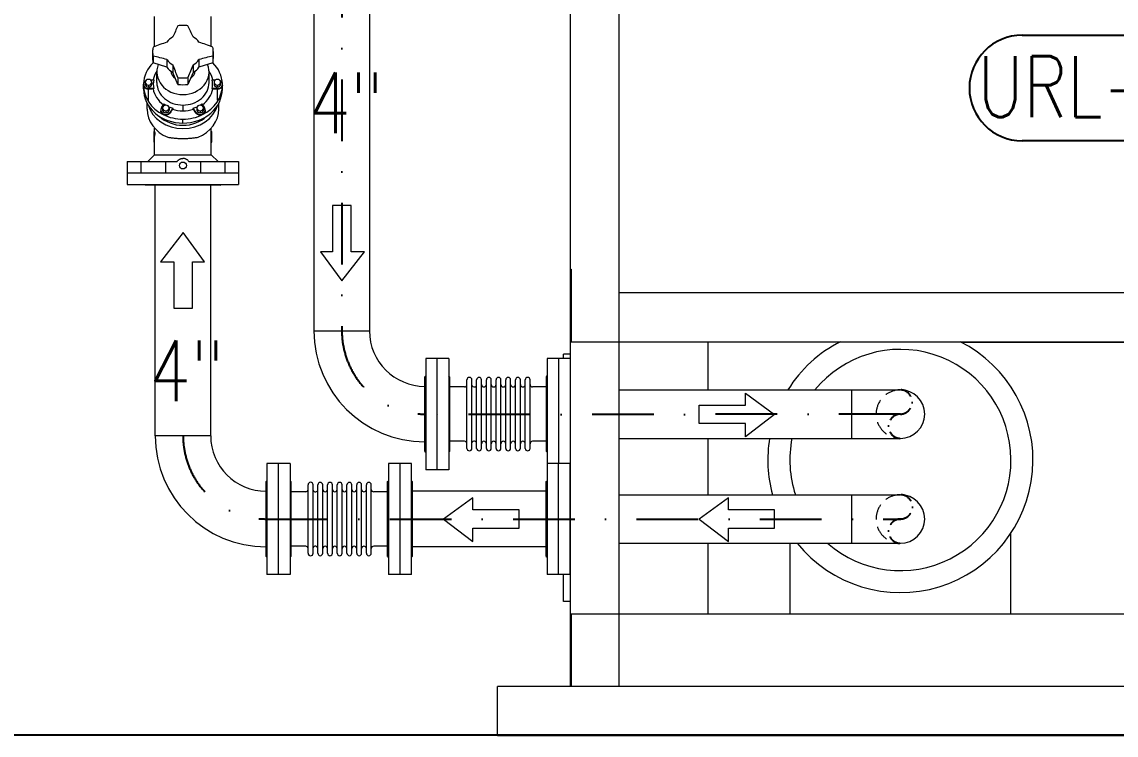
# Model space of a CAD drawing. Header units: millimetres. Extents: x -312439 to 477422, y -331570 to 212570.
# Drawn here: x 359690 to 361943, y 205415 to 206884 of the extents above; entities that cross this region are included whole.
import ezdxf

# ---------------------------------------------------------------- set-up
doc = ezdxf.new("R2010")
doc.units = ezdxf.units.MM
doc.linetypes.add('DASHDOT', pattern=[25.4, 12.7, -6.35, 0, -6.35])
doc.linetypes.add('HIDDEN', pattern=[9.525, 6.35, -3.175])
doc.layers.add('ARCONDTEXTO', color=4, linetype='Continuous')
doc.styles.add('ROMANS', font='romans.shx', dxfattribs={"height": 187.5})

msp = doc.modelspace()

# ---------------------------------------------------------------- linework, layer by layer
at = {"color": 6, "linetype": 'DASHDOT', "ltscale": 10}
for p, q in [((360348.776, 207782.046, 0), (360348.776, 206247.824, 0)), ((360193.226, 205860.374, 0), (361499.22, 205860.374, 0))]:
    msp.add_line(p, q, dxfattribs=at)
at = {"color": 3, "linetype": 'Continuous', "lineweight": 0, "extrusion": (0, 1, 0)}
for p, q in [((360819.173, 207611.281, 0), (360819.173, 205515.374, 0)), ((360919.173, 207611.281, 0), (360919.173, 205515.374, 0)), ((360820.173, 206224.532, 0), (360820.173, 206374.532, 0)), ((360820.173, 206374.532, 0), (360821.173, 206374.532, 0)), ((360821.173, 206374.532, 0), (360821.173, 206225.532, 0)), ((360919.173, 206326.904, 0), (363005.173, 206326.904, 0)), ((361373.7, 206224.532, 0), (360820.173, 206224.532, 0)), ((360821.173, 206225.532, 0), (363103.173, 206225.532, 0)), ((360920.173, 206225.532, 0), (360920.173, 206224.532, 0)), ((361102.138, 206224.532, 0), (361102.138, 206126.374, 0)), ((361624.234, 206224.532, 0), (363104.173, 206224.532, 0)), ((360771.573, 206190.874, 0), (360771.573, 205974.874, 0)), ((360819.173, 206190.874, 0), (360771.573, 206190.874, 0)), ((360795.373, 205974.874, 0), (360795.373, 206190.874, 0)), ((360819.173, 206199.532, 0), (360805.173, 206199.532, 0)), ((360805.173, 206190.874, 0), (360805.173, 206199.532, 0)), ((360769.973, 206153.274, 0), (360771.573, 206154.874, 0)), ((360769.973, 205999.474, 0), (360769.973, 206153.274, 0)), ((360919.173, 206126.374, 0), (361498.967, 206126.374, 0)), ((361398.967, 206026.374, 0), (361398.967, 206126.374, 0)), ((360919.173, 206026.374, 0), (361498.967, 206026.374, 0)), ((361102.138, 206026.374, 0), (361102.138, 205910.374, 0)), ((360769.973, 205999.474, 0), (360771.573, 205997.874, 0)), ((360771.264, 205974.874, 0), (360771.264, 205745.874, 0)), ((360818.864, 205974.874, 0), (360771.264, 205974.874, 0)), ((360795.064, 205745.874, 0), (360795.064, 205974.874, 0)), ((360818.864, 205745.874, 0), (360818.864, 205974.874, 0)), ((360819.173, 205961.874, 0), (360818.864, 205961.874, 0)), ((360769.664, 205937.274, 0), (360771.264, 205938.874, 0)), ((360769.664, 205783.474, 0), (360769.664, 205937.274, 0)), ((360919.173, 205910.374, 0), (361498.967, 205910.374, 0)), ((361398.967, 205810.374, 0), (361398.967, 205910.374, 0)), ((360818.864, 205864.645, 0), (360819.173, 205864.645, 0)), ((360818.864, 205856.102, 0), (360819.173, 205856.102, 0)), ((361726.717, 205665.374, 0), (361726.717, 205831.273, 0)), ((360919.173, 205810.374, 0), (361498.967, 205810.374, 0)), ((361102.138, 205810.374, 0), (361102.138, 205665.374, 0)), ((361271.216, 205810.374, 0), (361271.216, 205665.374, 0)), ((360769.664, 205783.474, 0), (360771.264, 205781.874, 0)), ((360818.864, 205745.874, 0), (360771.264, 205745.874, 0)), ((360805.173, 205690.374, 0), (360805.173, 205745.874, 0)), ((360819.173, 205690.374, 0), (360805.173, 205690.374, 0)), ((360819.173, 205665.374, 0), (363104.173, 205665.374, 0)), ((360820.173, 205515.374, 0), (360820.173, 205665.374, 0)), ((360821.173, 205665.374, 0), (360821.173, 205516.374, 0)), ((360821.173, 205516.374, 0), (360920.173, 205516.374, 0)), ((360920.173, 205516.374, 0), (360920.173, 205515.374, 0))]:
    msp.add_line(p, q, dxfattribs=at)
at = {"color": 5, "linetype": 'Continuous', "lineweight": 0, "extrusion": (0, 1, 0)}
for p, q in [((360291.373, 207210.169, 0), (360291.373, 206247.824, 0)), ((360405.673, 207210.169, 0), (360405.673, 206247.824, 0)), ((359963.232, 206833.064, 0), (359963.232, 206895.073, 0)), ((360079.814, 206833.064, 0), (360079.814, 206895.073, 0)), ((359959.068, 206822.763, 0), (359959.068, 206808.729, 0)), ((359959.942, 206813.749, 0), (359959.942, 206799.715, 0)), ((360083.104, 206813.749, 0), (360083.104, 206799.715, 0)), ((360083.977, 206822.763, 0), (360083.977, 206808.729, 0)), ((359988.493, 206790.715, 0), (359959.942, 206799.715, 0)), ((359988.493, 206806.351, 0), (359988.493, 206790.715, 0)), ((360000.722, 206795.76, 0), (360000.722, 206780.124, 0)), ((360042.323, 206795.76, 0), (360042.323, 206780.124, 0)), ((360054.553, 206806.351, 0), (360054.553, 206790.715, 0)), ((360083.104, 206799.715, 0), (360054.553, 206790.715, 0)), ((359967.812, 206759.286, 0), (359967.812, 206780.981, 0)), ((360011.114, 206755.399, 0), (360000.722, 206780.124, 0)), ((360011.114, 206769.433, 0), (360011.114, 206755.399, 0)), ((360042.323, 206780.124, 0), (360031.932, 206755.399, 0)), ((360031.932, 206769.433, 0), (360031.932, 206755.399, 0)), ((360075.234, 206759.286, 0), (360075.234, 206780.981, 0)), ((359940.332, 206745.91, 0), (359940.332, 206755.643, 0)), ((359943.975, 206759.807, 0), (359943.975, 206755.643, 0)), ((359950.656, 206722.801, 0), (359950.656, 206746.533, 0)), ((359950.741, 206753.947, 0), (359950.741, 206749.783, 0)), ((359961.42, 206746.628, 0), (359950.741, 206746.628, 0)), ((359950.741, 206746.628, 0), (359950.741, 206745.489, 0)), ((359954.536, 206764.657, 0), (359961.42, 206764.657, 0)), ((359957.507, 206759.807, 0), (359957.507, 206755.643, 0)), ((360081.625, 206764.657, 0), (360088.509, 206764.657, 0)), ((360092.305, 206746.628, 0), (360081.625, 206746.628, 0)), ((360085.539, 206759.807, 0), (360085.539, 206755.643, 0)), ((360092.305, 206753.947, 0), (360092.305, 206749.783, 0)), ((360092.305, 206746.628, 0), (360092.305, 206745.489, 0)), ((360092.389, 206722.801, 0), (360092.389, 206746.533, 0)), ((360099.07, 206759.807, 0), (360099.07, 206755.643, 0)), ((360102.714, 206745.91, 0), (360102.714, 206755.643, 0)), ((359947.618, 206704.638, 0), (359947.618, 206716.798, 0)), ((359975.723, 206702.557, 0), (359975.723, 206701.2, 0)), ((359977.117, 206707.064, 0), (359982.457, 206715.073, 0)), ((359979.366, 206706.72, 0), (359979.366, 206702.557, 0)), ((359986.132, 206700.861, 0), (359986.132, 206696.697, 0)), ((359992.898, 206706.72, 0), (359992.898, 206702.557, 0)), ((360000.486, 206706.059, 0), (359995.146, 206698.049, 0)), ((359995.146, 206698.049, 0), (359995.146, 206696.91, 0)), ((360021.523, 206712.771, 0), (360021.523, 206700.788, 0)), ((360047.899, 206698.049, 0), (360042.559, 206706.059, 0)), ((360047.899, 206698.049, 0), (360047.899, 206696.91, 0)), ((360050.148, 206706.72, 0), (360050.148, 206702.557, 0)), ((360056.914, 206700.861, 0), (360056.914, 206696.697, 0)), ((360060.589, 206715.073, 0), (360065.928, 206707.064, 0)), ((360063.68, 206706.72, 0), (360063.68, 206702.557, 0)), ((360067.323, 206702.557, 0), (360067.323, 206701.2, 0)), ((360095.427, 206704.638, 0), (360095.427, 206716.798, 0)), ((360021.523, 206675.597, 0), (360021.523, 206683.768, 0)), ((359962.191, 206658.435, 0), (359963.232, 206658.435, 0)), ((359962.191, 206636.199, 0), (359962.191, 206658.434, 0)), ((359963.232, 206658.435, 0), (359963.232, 206665.293, 0)), ((360079.814, 206658.435, 0), (360079.814, 206665.293, 0)), ((360079.814, 206658.435, 0), (360080.855, 206658.435, 0)), ((360080.855, 206636.199, 0), (360080.855, 206658.434, 0)), ((359963.264, 206636.199, 0), (359962.191, 206636.199, 0)), ((359963.596, 206648.644, 0), (359962.223, 206648.644, 0)), ((359962.223, 206636.199, 0), (359962.223, 206648.644, 0)), ((359962.549, 206651.934, 0), (359963.596, 206651.934, 0)), ((359962.549, 206648.644, 0), (359962.549, 206651.934, 0)), ((359963.232, 206610.488, 0), (359963.232, 206636.199, 0)), ((359963.264, 206636.199, 0), (359963.264, 206648.644, 0)), ((359963.596, 206648.644, 0), (359963.596, 206651.934, 0)), ((360079.449, 206651.934, 0), (360080.497, 206651.934, 0)), ((360079.449, 206648.644, 0), (360079.449, 206651.934, 0)), ((360079.449, 206648.644, 0), (360080.823, 206648.644, 0)), ((360079.781, 206636.199, 0), (360079.781, 206648.644, 0)), ((360079.781, 206636.199, 0), (360080.855, 206636.199, 0)), ((360079.814, 206610.488, 0), (360079.814, 206636.199, 0)), ((360080.497, 206648.644, 0), (360080.497, 206651.934, 0)), ((360080.823, 206636.199, 0), (360080.823, 206648.644, 0)), ((359963.232, 206610.488, 0), (359949.18, 206596.436, 0)), ((359963.232, 206610.488, 0), (360079.814, 206610.488, 0)), ((360079.814, 206610.488, 0), (360093.866, 206596.436, 0)), ((359907.023, 206596.436, 0), (360009.421, 206596.436, 0)), ((359907.023, 206596.436, 0), (359907.023, 206549.424, 0)), ((359934.972, 206596.436, 0), (359934.972, 206573.224, 0)), ((359985.672, 206596.436, 0), (359985.672, 206573.224, 0)), ((360033.624, 206596.436, 0), (360136.023, 206596.436, 0)), ((360057.373, 206596.436, 0), (360057.373, 206573.224, 0)), ((360108.073, 206596.436, 0), (360108.073, 206573.224, 0)), ((360136.023, 206596.436, 0), (360136.023, 206549.424, 0)), ((359907.023, 206573.224, 0), (360136.023, 206573.224, 0)), ((359907.023, 206549.424, 0), (360136.023, 206549.424, 0)), ((359944.623, 206547.824, 0), (359943.023, 206549.424, 0)), ((360098.423, 206547.824, 0), (359944.623, 206547.824, 0)), ((359964.373, 206031.824, 0), (359964.373, 206547.824, 0)), ((360078.673, 206031.824, 0), (360078.673, 206547.824, 0)), ((360098.423, 206547.824, 0), (360100.023, 206549.424, 0)), ((360291.373, 206247.824, 0), (360405.673, 206247.824, 0)), ((360521.573, 206190.874, 0), (360521.573, 205961.874, 0)), ((360569.173, 206190.874, 0), (360521.573, 206190.874, 0)), ((360545.373, 205961.874, 0), (360545.373, 206190.874, 0)), ((360569.173, 206190.874, 0), (360569.173, 205961.874, 0)), ((360519.973, 206153.274, 0), (360521.573, 206154.874, 0)), ((360519.973, 205999.474, 0), (360519.973, 206153.274, 0)), ((360570.773, 206153.274, 0), (360569.173, 206154.874, 0)), ((360570.773, 206153.274, 0), (360570.773, 205999.474, 0)), ((360606.35, 206005.867, 0), (360606.35, 206146.88, 0)), ((360616.588, 206005.867, 0), (360616.588, 206146.88, 0)), ((360626.35, 206005.867, 0), (360626.35, 206146.88, 0)), ((360636.35, 206005.867, 0), (360636.35, 206146.88, 0)), ((360646.35, 206005.867, 0), (360646.35, 206146.88, 0)), ((360656.35, 206005.867, 0), (360656.35, 206146.88, 0)), ((360666.35, 206005.867, 0), (360666.35, 206146.88, 0)), ((360676.35, 206005.867, 0), (360676.35, 206146.88, 0)), ((360686.35, 206005.867, 0), (360686.35, 206146.88, 0)), ((360696.35, 206005.867, 0), (360696.35, 206146.88, 0)), ((360706.35, 206005.867, 0), (360706.35, 206146.88, 0)), ((360716.35, 206005.867, 0), (360716.35, 206146.88, 0)), ((360726.35, 206005.867, 0), (360726.35, 206146.88, 0)), ((360736.35, 206005.867, 0), (360736.35, 206146.88, 0)), ((360601.35, 206132.374, 0), (360570.773, 206132.374, 0)), ((360769.973, 206132.374, 0), (360741.35, 206132.374, 0)), ((360078.673, 206031.824, 0), (359964.373, 206031.824, 0)), ((360519.973, 205999.474, 0), (360521.573, 205997.874, 0)), ((360570.773, 205999.474, 0), (360569.173, 205997.874, 0)), ((360601.35, 206020.374, 0), (360570.773, 206020.374, 0)), ((360769.973, 206020.374, 0), (360741.35, 206020.374, 0)), ((360194.573, 205974.874, 0), (360194.573, 205745.874, 0)), ((360242.173, 205974.874, 0), (360194.573, 205974.874, 0)), ((360218.373, 205745.874, 0), (360218.373, 205974.874, 0)), ((360242.173, 205974.874, 0), (360242.173, 205745.874, 0)), ((360444.573, 205974.874, 0), (360444.573, 205745.874, 0)), ((360492.173, 205974.874, 0), (360444.573, 205974.874, 0)), ((360468.373, 205974.874, 0), (360468.373, 205745.874, 0)), ((360492.173, 205745.874, 0), (360492.173, 205974.874, 0)), ((360569.173, 205961.874, 0), (360521.573, 205961.874, 0)), ((360192.973, 205937.274, 0), (360194.573, 205938.874, 0)), ((360192.973, 205783.474, 0), (360192.973, 205937.274, 0)), ((360243.773, 205937.274, 0), (360242.173, 205938.874, 0)), ((360243.773, 205937.274, 0), (360243.773, 205783.474, 0)), ((360442.973, 205937.274, 0), (360444.573, 205938.874, 0)), ((360442.973, 205783.474, 0), (360442.973, 205937.274, 0)), ((360493.773, 205937.274, 0), (360492.173, 205938.874, 0)), ((360493.773, 205937.274, 0), (360493.773, 205783.474, 0)), ((360274.35, 205916.374, 0), (360243.773, 205916.374, 0)), ((360279.35, 205789.867, 0), (360279.35, 205930.88, 0)), ((360289.588, 205789.867, 0), (360289.588, 205930.88, 0)), ((360299.35, 205789.867, 0), (360299.35, 205930.88, 0)), ((360309.35, 205789.867, 0), (360309.35, 205930.88, 0)), ((360319.35, 205789.867, 0), (360319.35, 205930.88, 0)), ((360329.35, 205789.867, 0), (360329.35, 205930.88, 0)), ((360339.35, 205789.867, 0), (360339.35, 205930.88, 0)), ((360349.35, 205789.867, 0), (360349.35, 205930.88, 0)), ((360359.35, 205789.867, 0), (360359.35, 205930.88, 0)), ((360369.35, 205789.867, 0), (360369.35, 205930.88, 0)), ((360379.35, 205789.867, 0), (360379.35, 205930.88, 0)), ((360389.35, 205789.867, 0), (360389.35, 205930.88, 0)), ((360399.35, 205789.867, 0), (360399.35, 205930.88, 0)), ((360409.35, 205789.867, 0), (360409.35, 205930.88, 0)), ((360442.973, 205916.374, 0), (360414.35, 205916.374, 0)), ((360769.664, 205917.524, 0), (360493.773, 205917.524, 0)), ((360274.35, 205804.374, 0), (360243.773, 205804.374, 0)), ((360442.973, 205804.374, 0), (360414.35, 205804.374, 0)), ((360769.664, 205803.224, 0), (360493.773, 205803.224, 0)), ((360192.973, 205783.474, 0), (360194.573, 205781.874, 0)), ((360243.773, 205783.474, 0), (360242.173, 205781.874, 0)), ((360442.973, 205783.474, 0), (360444.573, 205781.874, 0)), ((360493.773, 205783.474, 0), (360492.173, 205781.874, 0)), ((360242.173, 205745.874, 0), (360194.573, 205745.874, 0)), ((360492.173, 205745.874, 0), (360444.573, 205745.874, 0))]:
    msp.add_line(p, q, dxfattribs=at)
at = {"color": 1, "linetype": 'Continuous', "lineweight": 0}
for p, q in [((360329.599, 206506.122, 0), (360329.599, 206410.802, 0)), ((360367.954, 206506.122, 0), (360329.599, 206506.122, 0)), ((360367.954, 206410.802, 0), (360367.954, 206506.122, 0)), ((360304.922, 206410.802, 0), (360348.776, 206350.724, 0)), ((360329.599, 206410.802, 0), (360304.922, 206410.802, 0)), ((360348.776, 206350.724, 0), (360395.076, 206410.802, 0)), ((360395.076, 206410.802, 0), (360367.954, 206410.802, 0)), ((361179.97, 206119.741, 0), (361240.048, 206075.887, 0)), ((361179.97, 206095.064, 0), (361179.97, 206119.741, 0)), ((361084.65, 206095.064, 0), (361179.97, 206095.064, 0)), ((361084.65, 206056.71, 0), (361084.65, 206095.064, 0)), ((361240.048, 206075.887, 0), (361179.97, 206029.587, 0)), ((361179.97, 206056.71, 0), (361084.65, 206056.71, 0)), ((361179.97, 206029.587, 0), (361179.97, 206056.71, 0))]:
    msp.add_line(p, q, dxfattribs=at)
at = {"color": 4, "linetype": 'Continuous', "lineweight": 0}
for p, q in [((360021.776, 206450.055, 0), (359975.477, 206389.977, 0)), ((360065.631, 206389.977, 0), (360021.776, 206450.055, 0)), ((359975.477, 206389.977, 0), (360002.599, 206389.977, 0)), ((360002.599, 206389.977, 0), (360002.599, 206294.658, 0)), ((360040.954, 206294.658, 0), (360040.954, 206389.977, 0)), ((360040.954, 206389.977, 0), (360065.631, 206389.977, 0)), ((360002.599, 206294.658, 0), (360040.954, 206294.658, 0)), ((360618.328, 205904.228, 0), (360558.25, 205860.374, 0)), ((360618.328, 205879.551, 0), (360618.328, 205904.228, 0)), ((361144.722, 205904.228, 0), (361084.644, 205860.374, 0)), ((361144.722, 205879.551, 0), (361144.722, 205904.228, 0)), ((360713.648, 205879.551, 0), (360618.328, 205879.551, 0)), ((360713.648, 205841.196, 0), (360713.648, 205879.551, 0)), ((361240.042, 205879.551, 0), (361144.722, 205879.551, 0)), ((361240.042, 205841.196, 0), (361240.042, 205879.551, 0)), ((360558.25, 205860.374, 0), (360618.328, 205814.074, 0)), ((361084.644, 205860.374, 0), (361144.722, 205814.074, 0)), ((360618.328, 205841.196, 0), (360713.648, 205841.196, 0)), ((360618.328, 205814.074, 0), (360618.328, 205841.196, 0)), ((361144.722, 205841.196, 0), (361240.042, 205841.196, 0)), ((361144.722, 205814.074, 0), (361144.722, 205841.196, 0))]:
    msp.add_line(p, q, dxfattribs=at)
at = {"color": 6, "linetype": 'DASHDOT', "ltscale": 10, "extrusion": (0, 1, 0)}
msp.add_line((361499.22, 206076.374, 0), (360520.226, 206075.224, 0), dxfattribs=at)
at = {"color": 7, "linetype": 'Continuous', "lineweight": 0, "extrusion": (0, 1, 0)}
for p in [(360669.173, 205415.374, 0), (363255.173, 205515.374, 0)]:
    msp.add_line(p, (360669.173, 205515.374, 0), dxfattribs=at)
at = {"color": 1, "linetype": 'Continuous', "extrusion": (-1.05669e-32, 1.07679e-31, -1)}
msp.add_line((368194.798, 205415.374, 0), (357294.798, 205415.374, 0), dxfattribs=at)
msp.add_line((360669.173, 205415.374, 0), (363255.173, 205415.374, 0))
at = {"color": 1, "elevation": 0}
for points in [[(361749.731, 206856.607), (362174.614, 206856.607)], [(362174.614, 206639.201), (361749.731, 206639.201)]]:
    msp.add_lwpolyline(points, dxfattribs=at)
at = {"color": 5, "linetype": 'Continuous', "lineweight": 0}
msp.add_circle((360021.523, 206588.317, 0), 7.182, dxfattribs=at)
at = {"color": 1}
msp.add_arc((361749.731, 206747.904, 0), 108.703, 90, 270, dxfattribs=at)
at = {"color": 5, "linetype": 'Continuous', "lineweight": 0}
for centre, radius, start, end in [((360519.973, 206247.824, 0), 228.6, 180, 270), ((360519.973, 206247.824, 0), 114.3, 180, 270), ((360601.35, 206137.374, 0), 5, 270, 0), ((360611.469, 206146.88, 0), 5.119, 0, 180), ((360621.35, 206137.248, 0), 5.002, 197.829397, 358.562061), ((360631.35, 206146.88, 0), 5, 0, 180), ((360641.35, 206137.374, 0), 5, 180, 0), ((360651.35, 206146.88, 0), 5, 0, 180), ((360661.35, 206137.374, 0), 5, 180, 0), ((360671.35, 206146.88, 0), 5, 0, 180), ((360681.35, 206137.374, 0), 5, 180, 0), ((360691.35, 206146.88, 0), 5, 0, 180), ((360701.35, 206137.374, 0), 5, 180, 0), ((360711.35, 206146.88, 0), 5, 0, 180), ((360721.35, 206137.374, 0), 5, 180, 0), ((360731.35, 206146.88, 0), 5, 0, 180), ((360741.35, 206137.374, 0), 5, 180, 270), ((360192.973, 206031.824, 0), 228.6, 180, 270), ((360192.973, 206031.824, 0), 114.3, 180, 270), ((360601.35, 206015.374, 0), 5, 0, 90), ((360611.469, 206005.867, 0), 5.119, 180, 0), ((360621.35, 206015.499, 0), 5.002, 1.437939, 162.170603), ((360631.35, 206005.867, 0), 5, 180, 0), ((360641.35, 206015.374, 0), 5, 0, 180), ((360651.35, 206005.867, 0), 5, 180, 0), ((360661.35, 206015.374, 0), 5, 0, 180), ((360671.35, 206005.867, 0), 5, 180, 0), ((360681.35, 206015.374, 0), 5, 0, 180), ((360691.35, 206005.867, 0), 5, 180, 0), ((360701.35, 206015.374, 0), 5, 0, 180), ((360711.35, 206005.867, 0), 5, 180, 0), ((360721.35, 206015.374, 0), 5, 0, 180), ((360731.35, 206005.867, 0), 5, 180, 0), ((360741.35, 206015.374, 0), 5, 90, 180), ((360284.469, 205930.88, 0), 5.119, 0, 180), ((360304.35, 205930.88, 0), 5, 0, 180), ((360324.35, 205930.88, 0), 5, 0, 180), ((360344.35, 205930.88, 0), 5, 0, 180), ((360364.35, 205930.88, 0), 5, 0, 180), ((360384.35, 205930.88, 0), 5, 0, 180), ((360404.35, 205930.88, 0), 5, 0, 180), ((360274.35, 205921.374, 0), 5, 270, 0), ((360294.35, 205921.248, 0), 5.002, 197.829397, 358.562061), ((360314.35, 205921.374, 0), 5, 180, 0), ((360334.35, 205921.374, 0), 5, 180, 0), ((360354.35, 205921.374, 0), 5, 180, 0), ((360374.35, 205921.374, 0), 5, 180, 0), ((360394.35, 205921.374, 0), 5, 180, 0), ((360414.35, 205921.374, 0), 5, 180, 270), ((360274.35, 205799.374, 0), 5, 0, 90), ((360294.35, 205799.499, 0), 5.002, 1.437939, 162.170603), ((360314.35, 205799.374, 0), 5, 0, 180), ((360334.35, 205799.374, 0), 5, 0, 180), ((360354.35, 205799.374, 0), 5, 0, 180), ((360374.35, 205799.374, 0), 5, 0, 180), ((360394.35, 205799.374, 0), 5, 0, 180), ((360414.35, 205799.374, 0), 5, 90, 180), ((360284.469, 205789.867, 0), 5.119, 180, 0), ((360304.35, 205789.867, 0), 5, 180, 0), ((360324.35, 205789.867, 0), 5, 180, 0), ((360344.35, 205789.867, 0), 5, 180, 0), ((360364.35, 205789.867, 0), 5, 180, 0), ((360384.35, 205789.867, 0), 5, 180, 0), ((360404.35, 205789.867, 0), 5, 180, 0)]:
    msp.add_arc(centre, radius, start, end, dxfattribs=at)
at = {"color": 6, "linetype": 'DASHDOT', "ltscale": 10}
for centre in [(360520.226, 206247.824, 0), (360193.226, 206031.824, 0)]:
    msp.add_arc(centre, 171.45, 180, 270, dxfattribs=at)
at = {"color": 3, "linetype": 'Continuous', "lineweight": 0}
for centre, radius, start, end in [((361498.967, 205981.904, 0), 273.057, 116.845988, 148.056551), ((361498.967, 205981.904, 0), 273.057, 218.916398, 63.154012), ((361498.967, 205981.904, 0), 227.75, 228.864074, 140.629505), ((361498.967, 206076.374, 0), 50, 270, 89.999964), ((361498.967, 205981.904, 0), 273.057, 170.627176, 195.186495), ((361498.967, 205981.904, 0), 227.75, 168.740355, 198.304933), ((361498.967, 205860.374, 0), 50, 270, 89.999964)]:
    msp.add_arc(centre, radius, start, end, dxfattribs=at)
at = {"color": 1, "linetype": 'HIDDEN', "lineweight": 0, "ltscale": 5}
for centre in [(361498.967, 206076.374, 0), (361498.967, 205860.374, 0)]:
    msp.add_arc(centre, 50, 90, 270.000001, dxfattribs=at)
at = {"color": 6, "linetype": 'DASHDOT', "ltscale": 2}
for centre, radius, start, end in [((361498.546, 206101.374, 0), 25.004, 270.9629, 89.0371), ((361499.363, 206051.374, 0), 25.003, 90.907662, 269.092338), ((361498.8, 205885.374, 0), 25.004, 270.9629, 89.0371), ((361499.616, 205835.374, 0), 25.003, 90.907662, 269.092338)]:
    msp.add_arc(centre, radius, start, end, dxfattribs=at)
at = {"color": 5, "linetype": 'Continuous', "lineweight": 0}
for centre, major_axis, ratio, start_param, end_param in [((359992.539, 206647.156, 0), (112.271, 356.18), 0.17101007, 0.92776973, 1.00960026), ((360021.523, 206822.763, 0), (62.455, 0), 0.8660254, 1.57079633, 1.73824441), ((360021.523, 206822.763, 0), (62.455, 0), 0.8660254, 1.40334825, 1.57079633), ((360050.506, 206647.156, 0), (112.271, -356.18), 0.17101007, 2.13199239, 2.21382292), ((360010.974, 206663.12, 0), (344.286, 144.695), 0.46984631, 1.43994373, 1.52177426), ((360021.523, 206824.365, 0), (39.034, 0), 0.8660254, 2.1328053, 2.57958368), ((360021.523, 206824.365, 0), (39.034, 0), 0.8660254, 0.56200898, 1.00878735), ((360032.072, 206663.12, 0), (344.286, -144.695), 0.46984631, 1.6198184, 1.70164893), ((360021.523, 206822.763, 0), (62.455, 0), 0.8660254, 2.97414457, 3.14159265), ((360021.523, 206822.763, 0), (62.455, 0), 0.8660254, 3.14159265, 3.30904073), ((360010.974, 206612.92, 0), (344.286, -144.695), 0.46984631, 1.82985829, 1.91168882), ((360032.072, 206612.92, 0), (344.286, 144.695), 0.46984631, 1.22990383, 1.31173436), ((360021.523, 206822.763, 0), (62.455, 0), 0.8660254, 0, 0.16744808), ((360021.523, 206822.763, 0), (62.455, 0), 0.8660254, 6.11573723, 6.28318531), ((360021.523, 206754.082, 0), (81.191, 0), 0.8660254, 2.432344, 3.10701384), ((360021.523, 206808.729, 0), (62.455, 0), 0.8660254, 3.14159265, 3.30904073), ((360021.523, 206780.981, 0), (53.711, 0), 0.8660254, 2.80620982, 4.71238898), ((360021.523, 206824.365, 0), (39.034, 0), 0.8660254, 3.70360163, 4.15038), ((360021.523, 206808.729, 0), (39.034, 0), 0.8660254, 3.70360163, 4.15038), ((359992.539, 206628.884, 0), (-112.271, 356.18), 0.17101007, 5.06354515, 5.14537568), ((360021.523, 206780.981, 0), (53.711, 0), 0.8660254, 4.71238898, 6.61856814), ((360050.506, 206628.884, 0), (-112.271, -356.18), 0.17101007, 4.27940228, 4.36123281), ((360021.523, 206824.365, 0), (39.034, 0), 0.8660254, 5.27439796, 5.72117633), ((360021.523, 206808.729, 0), (39.034, 0), 0.8660254, 5.27439796, 5.72117633), ((360021.523, 206808.729, 0), (-62.455, 0), 0.8660254, 2.97414457, 3.14159265), ((360021.523, 206754.082, 0), (81.191, 0), 0.8660254, 0.03457881, 0.70924865), ((359950.741, 206759.807, 0), (-6.766, 0), 0.8660254, 4.71238898, 7.85398163), ((359950.741, 206759.807, 0), (-6.766, 0), 0.8660254, 1.57079633, 4.71238898), ((360021.523, 206754.9, 0), (62.483, 0), 0.8660254, 2.60427768, 2.96027992), ((360021.523, 206784.788, 0), (25.294, 0), 0.8660254, 3.2272514, 4.05379587), ((360021.523, 206822.763, 0), (62.455, 0), 0.8660254, 4.5449409, 4.71238898), ((360021.523, 206822.763, 0), (62.455, 0), 0.8660254, 4.71238898, 4.87983706), ((360021.523, 206784.788, 0), (25.294, 0), 0.8660254, 5.37098209, 6.19752656), ((360021.523, 206754.9, 0), (62.483, 0), 0.8660254, 0.18131273, 0.53731497), ((360092.305, 206759.807, 0), (6.766, 0), 0.8660254, 1.57079633, 4.71238898), ((360092.305, 206759.807, 0), (6.766, 0), 0.8660254, 4.71238898, 7.85398163), ((359950.741, 206755.643, 0), (10.409, 0), 0.8660254, 2.11391286, 4.71238898), ((360021.523, 206754.082, 0), (81.191, 0), 0.8660254, 3.14159265, 4.1887902), ((360021.523, 206745.91, 0), (81.191, 0), 0.8660254, 3.14159265, 4.71238898), ((359950.741, 206755.643, 0), (-6.766, 0), 0.8660254, 0, 1.57079633), ((359950.741, 206755.643, 0), (-6.766, 0), 0.8660254, 1.57079633, 3.14159265), ((360021.523, 206754.9, 0), (62.483, 0), 0.8660254, 3.30896296, 4.01445297), ((360021.523, 206755.643, 0), (60.997, 0), 0.8660254, 2.9701049, 3.3130804), ((360021.523, 206759.286, 0), (53.711, 0), 0.8660254, 3.14159265, 4.71238898), ((360021.523, 206808.729, 0), (62.455, 0), 0.8660254, 4.5449409, 4.87983706), ((360021.523, 206759.286, 0), (53.711, 0), 0.8660254, 4.71238898, 6.28318531), ((360021.523, 206745.91, 0), (81.191, 0), 0.8660254, 4.71238898, 6.28318531), ((360021.523, 206754.9, 0), (62.483, 0), 0.8660254, 5.41032499, 6.115815), ((360021.523, 206754.082, 0), (81.191, 0), 0.8660254, 5.23598776, 6.28318531), ((360021.523, 206755.643, 0), (60.997, 0), 0.8660254, 6.11169756, 6.45467306), ((360092.305, 206755.643, 0), (6.766, 0), 0.8660254, 3.14159265, 4.71238898), ((360092.305, 206755.643, 0), (-10.409, 0), 0.8660254, 1.57079633, 4.16927245), ((360092.305, 206755.643, 0), (6.766, 0), 0.8660254, 4.71238898, 6.28318531), ((360021.523, 206704.638, 0), (73.905, 0), 0.8660254, 3.14159265, 4.27787098), ((360021.523, 206728.371, 0), (73.905, 0), 0.8660254, 3.38446269, 6.04031527), ((359986.132, 206702.557, 0), (10.409, 0), 0.8660254, 2.61799388, 5.75958653), ((359986.132, 206706.72, 0), (6.766, 0), 0.8660254, 1.57079633, 4.71238898), ((359986.132, 206702.557, 0), (6.766, 0), 0.8660254, 3.14159265, 4.71238898), ((360021.523, 206755.643, 0), (60.997, 0), 0.8660254, 4.01730246, 4.0946815), ((359986.132, 206706.72, 0), (6.766, 0), 0.8660254, 4.71238898, 7.85398163), ((359986.132, 206702.557, 0), (6.766, 0), 0.8660254, 4.71238898, 6.28318531), ((360021.523, 206755.643, 0), (60.997, 0), 0.8660254, 4.21076143, 4.36027795), ((360021.523, 206754.9, 0), (62.483, 0), 0.8660254, 4.35616051, 4.71238898), ((360021.523, 206754.9, 0), (62.483, 0), 0.8660254, 4.71238898, 5.06861745), ((360021.523, 206755.643, 0), (60.997, 0), 0.8660254, 5.06450001, 5.21401654), ((360056.914, 206702.557, 0), (-10.409, 0), 0.8660254, 0.52359878, 3.66519143), ((360056.914, 206706.72, 0), (6.766, 0), 0.8660254, 1.57079633, 4.71238898), ((360056.914, 206702.557, 0), (6.766, 0), 0.8660254, 3.14159265, 4.71238898), ((360021.523, 206704.638, 0), (73.905, 0), 0.8660254, 5.14690698, 6.28318531), ((360021.523, 206755.643, 0), (60.997, 0), 0.8660254, 5.33009646, 5.40747551), ((360056.914, 206706.72, 0), (6.766, 0), 0.8660254, 4.71238898, 7.85398163), ((360056.914, 206702.557, 0), (6.766, 0), 0.8660254, 4.71238898, 6.28318531), ((360021.523, 206728.371, 0), (66.098, 0), 0.8660254, 3.88544669, 4.71238898), ((360021.523, 206754.082, 0), (81.191, 0), 0.8660254, 4.1887902, 4.71238898), ((360021.523, 206754.082, 0), (81.191, 0), 0.8660254, 4.71238898, 5.23598776), ((360021.523, 206728.371, 0), (66.098, 0), 0.8660254, 4.71238898, 5.53933127), ((360021.523, 206658.434, 0), (59.332, 0), 0.99934383, 3.14156393, 3.14159265), ((360021.523, 206658.437, 0), (-59.332, 0), 0.99934383, 0.00002873, 0.10989894), ((360021.523, 206658.437, 0), (-58.291, 0), 0.99934383, 0.00002924, 0.11186957), ((360021.523, 206658.437, 0), (-58.291, 0), 0.99934383, 3.02972308, 3.14156341), ((360021.523, 206658.437, 0), (-59.332, 0), 0.99934383, 3.03169372, 3.14156393), ((360021.523, 206658.434, 0), (59.332, 0), 0.99934383, 0, 0.00002873)]:
    msp.add_ellipse(centre, major_axis=major_axis, ratio=ratio, start_param=start_param, end_param=end_param, dxfattribs=at)
for points, knots in [([(359950.741, 206745.489, 0), (359950.054, 206745.459, 0), (359949.379, 206745.489, 0), (359948.383, 206745.618, 0), (359948.053, 206745.675, 0), (359947.4, 206745.819, 0), (359947.076, 206745.906, 0), (359946.131, 206746.206, 0), (359945.533, 206746.458, 0), (359944.401, 206747.066, 0), (359943.865, 206747.425, 0), (359942.904, 206748.219, 0), (359942.472, 206748.656, 0), (359941.901, 206749.373, 0), (359941.723, 206749.623, 0), (359941.401, 206750.132, 0), (359941.11, 206750.653, 0), (359940.881, 206751.198, 0), (359940.683, 206751.755, 0), (359940.599, 206752.042, 0), (359940.398, 206752.909, 0), (359940.332, 206753.493, 0), (359940.332, 206754.082, 0)], [0.0000001979, 0.0000001979, 0.0000001979, 0.0000001979, 0.0019579504, 0.0019579504, 0.0029368267, 0.0029368267, 0.003915703, 0.003915703, 0.0058734555, 0.0058734555, 0.007831208, 0.007831208, 0.0097889606, 0.0097889606, 0.0107678368, 0.0107678368, 0.0117467131, 0.0127255894, 0.0127255894, 0.0137044656, 0.0137044656, 0.0156622181, 0.0156622181, 0.0156622181, 0.0156622181]), ([(360102.714, 206754.082, 0), (360102.714, 206753.787, 0), (360102.697, 206753.493, 0), (360102.63, 206752.904, 0), (360102.579, 206752.611, 0), (360102.379, 206751.751, 0), (360102.182, 206751.196, 0), (360101.79, 206750.392, 0), (360101.642, 206750.128, 0), (360101.319, 206749.618, 0), (360101.144, 206749.372, 0), (360100.578, 206748.662, 0), (360100.147, 206748.224, 0), (360099.175, 206747.421, 0), (360098.649, 206747.069, 0), (360097.804, 206746.615, 0), (360097.513, 206746.475, 0), (360096.911, 206746.221, 0), (360096.6, 206746.106, 0), (360095.655, 206745.807, 0), (360095.007, 206745.663, 0), (360093.677, 206745.49, 0), (360092.99, 206745.459, 0), (360092.305, 206745.489, 0)], [0.0156622181, 0.0156622181, 0.0156622181, 0.0156622181, 0.0166401895, 0.0166401895, 0.0176181608, 0.0176181608, 0.0195741034, 0.0195741034, 0.0205520747, 0.0205520747, 0.021530046, 0.021530046, 0.0234859886, 0.0234859886, 0.0254419312, 0.0254419312, 0.0264199025, 0.0264199025, 0.0273978738, 0.0273978738, 0.0293538164, 0.0293538164, 0.031309759, 0.031309759, 0.031309759, 0.031309759]), ([(359980.927, 206693.188, 0), (359980.633, 206693.336, 0), (359980.346, 206693.496, 0), (359979.788, 206693.845, 0), (359979.519, 206694.033, 0), (359978.751, 206694.625, 0), (359978.287, 206695.061, 0), (359977.664, 206695.78, 0), (359977.468, 206696.032, 0), (359977.107, 206696.548, 0), (359976.942, 206696.812, 0), (359976.492, 206697.625, 0), (359976.253, 206698.193, 0), (359975.898, 206699.381, 0), (359975.789, 206699.983, 0), (359975.73, 206700.793, 0), (359975.723, 206700.996, 0), (359975.723, 206701.2, 0)], [0.0156624186, 0.0156624186, 0.0156624186, 0.0156624186, 0.0166406399, 0.0166406399, 0.0176188611, 0.0176188611, 0.0195753035, 0.0195753035, 0.0205535247, 0.0205535247, 0.021531746, 0.021531746, 0.0234881884, 0.0234881884, 0.0254446308, 0.0254446308, 0.0260943859, 0.0260943859, 0.0260943859, 0.0260943859]), ([(360067.323, 206701.2, 0), (360067.323, 206700.997, 0), (360067.315, 206700.794, 0), (360067.257, 206699.981, 0), (360067.147, 206699.381, 0), (360066.796, 206698.204, 0), (360066.553, 206697.625, 0), (360065.952, 206696.539, 0), (360065.595, 206696.027, 0), (360064.97, 206695.305, 0), (360064.747, 206695.072, 0), (360064.28, 206694.633, 0), (360063.792, 206694.217, 0), (360063.259, 206693.847, 0), (360062.705, 206693.5, 0), (360062.415, 206693.337, 0), (360062.118, 206693.188, 0)], [0.0066681157, 0.0066681157, 0.0066681157, 0.0066681157, 0.007310362, 0.007310362, 0.009267751, 0.009267751, 0.0112251399, 0.0112251399, 0.0131825289, 0.0131825289, 0.0141612234, 0.0141612234, 0.0151399179, 0.0161186124, 0.0161186124, 0.0170973069, 0.0170973069, 0.0170973069, 0.0170973069]), ([(359995.146, 206696.91, 0), (359994.803, 206696.365, 0), (359994.407, 206695.859, 0), (359993.738, 206695.156, 0), (359993.502, 206694.93, 0), (359993.004, 206694.499, 0), (359992.741, 206694.292, 0), (359991.93, 206693.714, 0), (359991.355, 206693.38, 0), (359990.136, 206692.812, 0), (359989.487, 206692.579, 0), (359988.175, 206692.236, 0), (359987.505, 206692.122, 0), (359986.48, 206692.041, 0), (359986.135, 206692.029, 0), (359985.453, 206692.036, 0), (359984.775, 206692.073, 0), (359984.107, 206692.169, 0), (359983.442, 206692.295, 0), (359983.111, 206692.374, 0), (359982.135, 206692.653, 0), (359981.516, 206692.894, 0), (359980.927, 206693.188, 0)], [0.0000003958, 0.0000003958, 0.0000003958, 0.0000003958, 0.0019581487, 0.0019581487, 0.0029370251, 0.0029370251, 0.0039159015, 0.0039159015, 0.0058736544, 0.0058736544, 0.0078314072, 0.0078314072, 0.0097891601, 0.0097891601, 0.0107680365, 0.0107680365, 0.0117469129, 0.0127257894, 0.0127257894, 0.0137046658, 0.0137046658, 0.0156624186, 0.0156624186, 0.0156624186, 0.0156624186]), ([(360062.118, 206693.188, 0), (360061.524, 206692.891, 0), (360060.905, 206692.652, 0), (360059.94, 206692.375, 0), (360059.612, 206692.297, 0), (360058.943, 206692.17, 0), (360058.605, 206692.121, 0), (360057.592, 206692.021, 0), (360056.914, 206692.014, 0), (360055.893, 206692.094, 0), (360055.55, 206692.136, 0), (360054.875, 206692.25, 0), (360054.543, 206692.322, 0), (360053.561, 206692.578, 0), (360052.925, 206692.806, 0), (360051.693, 206693.378, 0), (360051.117, 206693.713, 0), (360050.311, 206694.287, 0), (360050.052, 206694.49, 0), (360049.554, 206694.921, 0), (360049.314, 206695.149, 0), (360048.639, 206695.858, 0), (360048.242, 206696.366, 0), (360047.899, 206696.91, 0)], [0.0170973069, 0.0170973069, 0.0170973069, 0.0170973069, 0.0190535067, 0.0190535067, 0.0200316066, 0.0200316066, 0.0210097065, 0.0210097065, 0.0229659062, 0.0229659062, 0.0239440061, 0.0239440061, 0.024922106, 0.024922106, 0.0268783058, 0.0268783058, 0.0288345056, 0.0288345056, 0.0298126055, 0.0298126055, 0.0307907054, 0.0307907054, 0.0327469051, 0.0327469051, 0.0327469051, 0.0327469051]), ([(359990.411, 206646.583, 0), (359992.732, 206646.185, 0), (359995.132, 206645.81, 0), (360000.087, 206645.141, 0), (360002.642, 206644.845, 0), (360005.937, 206644.54, 0), (360006.601, 206644.482, 0), (360007.94, 206644.373, 0), (360008.614, 206644.322, 0), (360010.636, 206644.181, 0), (360011.988, 206644.102, 0), (360016.055, 206643.912, 0), (360018.781, 206643.847, 0), (360021.523, 206643.847, 0)], [0, 0, 0, 0, 0.0078859085, 0.0078859085, 0.0157718169, 0.0157718169, 0.017743294, 0.017743294, 0.0197147711, 0.0197147711, 0.0236577254, 0.0236577254, 0.0315436338, 0.0315436338, 0.0315436338, 0.0315436338]), ([(360021.523, 206643.847, 0), (360022.889, 206643.847, 0), (360024.259, 206643.863, 0), (360026.319, 206643.912, 0), (360027.009, 206643.932, 0), (360028.381, 206643.98, 0), (360029.063, 206644.008, 0), (360032.459, 206644.168, 0), (360035.123, 206644.356, 0), (360039.039, 206644.718, 0), (360040.332, 206644.852, 0), (360042.891, 206645.145, 0), (360044.16, 206645.303, 0), (360047.913, 206645.81, 0), (360050.32, 206646.186, 0), (360052.635, 206646.583, 0)], [0.0315436338, 0.0315436338, 0.0315436338, 0.0315436338, 0.0354737438, 0.0354737438, 0.0374387988, 0.0374387988, 0.0394038539, 0.0394038539, 0.0472640739, 0.0472640739, 0.0511941839, 0.0511941839, 0.0551242939, 0.0551242939, 0.062984514, 0.062984514, 0.062984514, 0.062984514]), ([(360009.421, 206596.436, 0), (360010.09, 206597.433, 0), (360010.867, 206598.328, 0), (360011.967, 206599.323, 0), (360012.194, 206599.516, 0), (360012.661, 206599.889, 0), (360012.902, 206600.07, 0), (360013.635, 206600.585, 0), (360014.141, 206600.896, 0), (360015.186, 206601.453, 0), (360015.725, 206601.7, 0), (360016.837, 206602.129, 0), (360017.413, 206602.311, 0), (360019.149, 206602.744, 0), (360020.326, 206602.89, 0), (360021.523, 206602.89, 0)], [0, 0, 0, 0, 0.0034182904, 0.0034182904, 0.004272863, 0.004272863, 0.0051274356, 0.0051274356, 0.0068365808, 0.0068365808, 0.0085457261, 0.0085457261, 0.0102548713, 0.0102548713, 0.0136731617, 0.0136731617, 0.0136731617, 0.0136731617]), ([(360033.624, 206596.436, 0), (360032.955, 206597.433, 0), (360032.179, 206598.328, 0), (360031.078, 206599.323, 0), (360030.851, 206599.516, 0), (360030.385, 206599.889, 0), (360030.144, 206600.07, 0), (360029.41, 206600.585, 0), (360028.904, 206600.896, 0), (360027.859, 206601.453, 0), (360027.32, 206601.7, 0), (360026.208, 206602.129, 0), (360025.632, 206602.311, 0), (360023.897, 206602.744, 0), (360022.72, 206602.89, 0), (360021.523, 206602.89, 0)], [0, 0, 0, 0, 0.0034182904, 0.0034182904, 0.004272863, 0.004272863, 0.0051274356, 0.0051274356, 0.0068365808, 0.0068365808, 0.0085457261, 0.0085457261, 0.0102548713, 0.0102548713, 0.0136731617, 0.0136731617, 0.0136731617, 0.0136731617])]:
    msp.add_open_spline(points, degree=3, knots=knots, dxfattribs=at)
for points in [[(359959.913, 206745.885, 0), (359956.855, 206745.754, 0), (359953.798, 206745.621, 0), (359950.741, 206745.489, 0)], [(359961.42, 206746.628, 0), (359960.918, 206746.381, 0), (359960.415, 206746.133, 0), (359959.913, 206745.885, 0)], [(360083.133, 206745.885, 0), (360082.63, 206746.133, 0), (360082.128, 206746.381, 0), (360081.625, 206746.628, 0)], [(360092.305, 206745.489, 0), (360089.247, 206745.621, 0), (360086.19, 206745.754, 0), (360083.133, 206745.885, 0)], [(359999.732, 206704.185, 0), (359998.204, 206701.76, 0), (359996.675, 206699.335, 0), (359995.146, 206696.91, 0)], [(360000.486, 206706.059, 0), (360000.235, 206705.434, 0), (359999.983, 206704.81, 0), (359999.732, 206704.185, 0)], [(360043.313, 206704.185, 0), (360043.062, 206704.81, 0), (360042.811, 206705.434, 0), (360042.559, 206706.059, 0)], [(360047.899, 206696.91, 0), (360046.37, 206699.335, 0), (360044.842, 206701.76, 0), (360043.313, 206704.185, 0)]]:
    msp.add_open_spline(points, degree=3, dxfattribs=at)

# ---------------------------------------------------------------- texts
at = {"layer": 'ARCONDTEXTO', "color": 3, "linetype": 'Continuous', "lineweight": -3, "style": 'ROMANS', "width": 0.8}
msp.add_text('URL-04', height=125, dxfattribs=at).set_placement((361657.982, 206688.181, 0))
at = {"layer": 'ARCONDTEXTO', "linetype": 'Continuous', "lineweight": -3, "style": 'ROMANS', "width": 0.8}
for p in [(360280.255, 206654.684, 0), (359951.876, 206103.294, 0)]:
    msp.add_text('4"', height=125, dxfattribs=at).set_placement(p)

doc.saveas('drawing.dxf')
